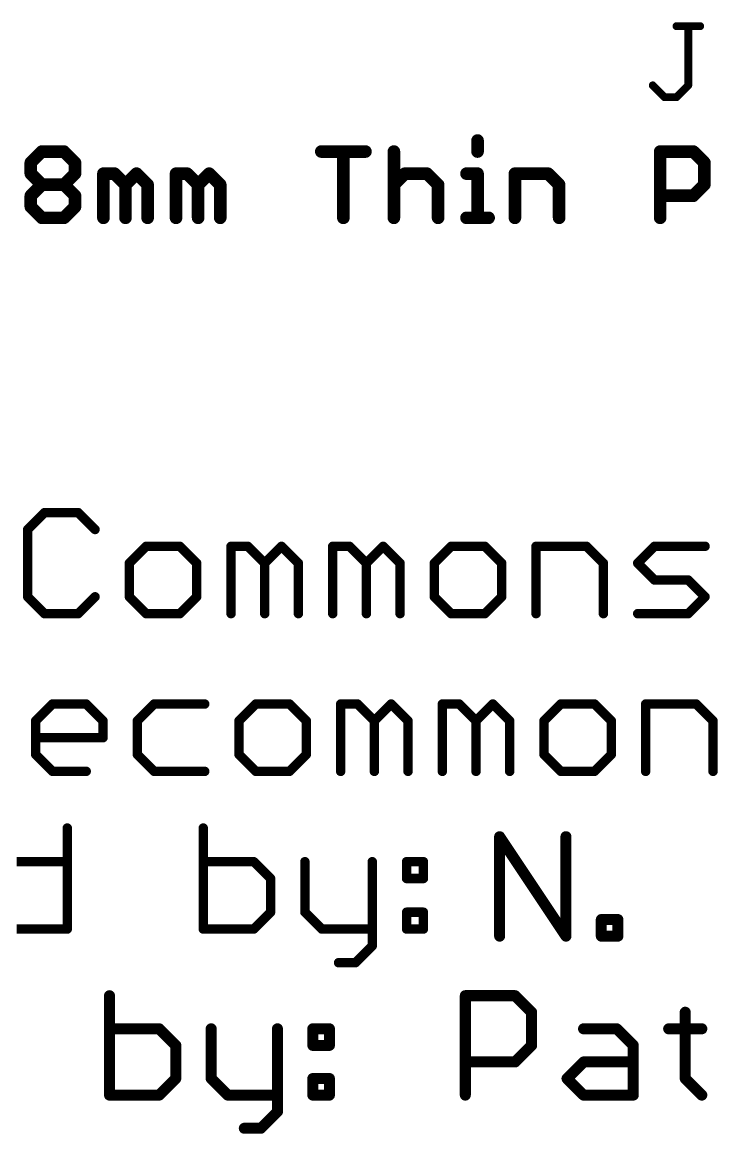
# Model space of a CAD drawing. Extents: x -41 to 66, y -18 to 24.
# Drawn here: x 1.72 to 12.92, y -18.46 to -0.56 of the extents above; entities that cross this region are included whole.
import ezdxf

# ---------------------------------------------------------------- set-up
doc = ezdxf.new("R2010")
doc.units = 0
doc.layers.add('25', color=253, linetype='CONTINUOUS')
doc.layers.add('51', color=53, linetype='CONTINUOUS')

msp = doc.modelspace()

# ---------------------------------------------------------------- linework, layer by layer
at = {"layer": '25', "const_width": 0.127}
for points in [[(12.2528, -0.6213), (12.6342, -0.6213)], [(12.4435, -1.5746), (12.4435, -0.6213)], [(11.8715, -1.5746), (12.0622, -1.7653)], [(12.2528, -1.7653), (12.4435, -1.5746)], [(12.0622, -1.7653), (12.2528, -1.7653)]]:
    msp.add_lwpolyline(points, dxfattribs=at)
at = {"layer": '25', "const_width": 0.0635}
for points in [[(12.2528, -0.5896, 1), (12.2528, -0.6531)], [(12.4752, -0.6213, 1), (12.4117, -0.6213)], [(12.6342, -0.6531, 1), (12.6342, -0.5896)], [(11.894, -1.5522, 1), (11.8491, -1.5971)], [(12.4117, -1.5746, 1), (12.4752, -1.5746)], [(12.4659, -1.5971, 1), (12.421, -1.5522)], [(12.0622, -1.7336, 1), (12.0622, -1.7971)], [(12.0397, -1.7878, 1), (12.0846, -1.7428)], [(12.2304, -1.7428, 1), (12.2753, -1.7878)], [(12.2528, -1.7971, 1), (12.2528, -1.7336)]]:
    msp.add_lwpolyline(points, format="xyb", dxfattribs=at)
at = {"layer": '51'}
for points, const_width in [([(9.05, -2.4627), (9.05, -2.6407)], 0.2032), ([(1.8557, -2.8186), (2.0336, -2.6407)], 0.2032), ([(2.0336, -2.6407), (2.3896, -2.6407)], 0.2032), ([(2.3896, -2.6407), (2.5675, -2.8186)], 0.2032), ([(6.5333, -2.6407), (7.2451, -2.6407)], 0.2032), ([(6.8892, -3.7084), (6.8892, -2.6407)], 0.2032), ([(7.7027, -2.6407), (7.7027, -3.7084)], 0.2032), ([(11.9905, -3.7084), (11.9905, -2.6407)], 0.2032), ([(11.9905, -2.6407), (12.5243, -2.6407)], 0.2032), ([(12.5243, -2.6407), (12.7023, -2.8186)], 0.2032), ([(1.8557, -2.9966), (1.8557, -2.8186)], 0.2032), ([(2.5675, -2.8186), (2.5675, -2.9966)], 0.2032), ([(12.7023, -2.8186), (12.7023, -3.1745)], 0.2032), ([(2.0336, -3.1745), (1.8557, -2.9966)], 0.2032), ([(2.5675, -2.9966), (2.3896, -3.1745)], 0.2032), ([(3.0251, -3.7084), (3.0251, -2.9966)], 0.2032), ([(3.0251, -2.9966), (3.203, -2.9966)], 0.2032), ([(3.203, -2.9966), (3.381, -3.1745)], 0.2032), ([(3.381, -3.1745), (3.5589, -2.9966)], 0.2032), ([(3.5589, -2.9966), (3.7369, -3.1745)], 0.2032), ([(4.1945, -3.7084), (4.1945, -2.9966)], 0.2032), ([(4.1945, -2.9966), (4.3724, -2.9966)], 0.2032), ([(4.3724, -2.9966), (4.5504, -3.1745)], 0.2032), ([(4.5504, -3.1745), (4.7283, -2.9966)], 0.2032), ([(4.7283, -2.9966), (4.9063, -3.1745)], 0.2032), ([(7.7027, -3.1745), (7.8806, -2.9966)], 0.2032), ([(7.8806, -2.9966), (8.2365, -2.9966)], 0.2032), ([(8.2365, -2.9966), (8.4145, -3.1745)], 0.2032), ([(8.8721, -2.9966), (9.05, -2.9966)], 0.2032), ([(9.05, -2.9966), (9.05, -3.7084)], 0.2032), ([(9.6517, -3.7084), (9.6517, -2.9966)], 0.2032), ([(9.6517, -2.9966), (10.1855, -2.9966)], 0.2032), ([(10.1855, -2.9966), (10.3635, -3.1745)], 0.2032), ([(1.8557, -3.3525), (2.0336, -3.1745)], 0.2032), ([(2.0336, -3.1745), (2.3896, -3.1745)], 0.2032), ([(2.3896, -3.1745), (2.5675, -3.3525)], 0.2032), ([(3.381, -3.1745), (3.381, -3.7084)], 0.2032), ([(3.7369, -3.1745), (3.7369, -3.7084)], 0.2032), ([(4.5504, -3.1745), (4.5504, -3.7084)], 0.2032), ([(4.9063, -3.1745), (4.9063, -3.7084)], 0.2032), ([(8.4145, -3.1745), (8.4145, -3.7084)], 0.2032), ([(10.3635, -3.1745), (10.3635, -3.7084)], 0.2032), ([(12.7023, -3.1745), (12.5243, -3.3525)], 0.2032), ([(1.8557, -3.5305), (1.8557, -3.3525)], 0.2032), ([(2.5675, -3.3525), (2.5675, -3.5305)], 0.2032), ([(12.5243, -3.3525), (11.9905, -3.3525)], 0.2032), ([(2.0336, -3.7084), (1.8557, -3.5305)], 0.2032), ([(2.5675, -3.5305), (2.3896, -3.7084)], 0.2032), ([(2.3896, -3.7084), (2.0336, -3.7084)], 0.2032), ([(8.8721, -3.7084), (9.228, -3.7084)], 0.2032), ([(2.077, -8.4568), (1.8059, -8.728)], 0.1524), ([(2.6194, -8.4568), (2.077, -8.4568)], 0.1524), ([(2.8905, -8.728), (2.6194, -8.4568)], 0.1524), ([(1.8059, -8.728), (1.8059, -9.8126)], 0.1524), ([(3.7142, -8.9991), (3.443, -9.2703)], 0.1524), ([(4.2565, -8.9991), (3.7142, -8.9991)], 0.1524), ([(4.5277, -9.2703), (4.2565, -8.9991)], 0.1524), ([(5.0802, -10.0838), (5.0802, -8.9991)], 0.1524), ([(5.0802, -8.9991), (5.3513, -8.9991)], 0.1524), ([(5.3513, -8.9991), (5.6225, -9.2703)], 0.1524), ([(5.6225, -9.2703), (5.8937, -8.9991)], 0.1524), ([(5.8937, -8.9991), (6.1648, -9.2703)], 0.1524), ([(6.7173, -10.0838), (6.7173, -8.9991)], 0.1524), ([(6.7173, -8.9991), (6.9885, -8.9991)], 0.1524), ([(6.9885, -8.9991), (7.2597, -9.2703)], 0.1524), ([(7.2597, -9.2703), (7.5308, -8.9991)], 0.1524), ([(7.5308, -8.9991), (7.802, -9.2703)], 0.1524), ([(8.6256, -8.9991), (8.3545, -9.2703)], 0.1524), ([(9.168, -8.9991), (8.6256, -8.9991)], 0.1524), ([(9.4391, -9.2703), (9.168, -8.9991)], 0.1524), ([(9.9916, -10.0838), (9.9916, -8.9991)], 0.1524), ([(9.9916, -8.9991), (10.8051, -8.9991)], 0.1524), ([(10.8051, -8.9991), (11.0763, -9.2703)], 0.1524), ([(11.6288, -9.2703), (11.9, -8.9991)], 0.1524), ([(11.9, -8.9991), (12.7135, -8.9991)], 0.1524), ([(3.443, -9.2703), (3.443, -9.8126)], 0.1524), ([(4.5277, -9.8126), (4.5277, -9.2703)], 0.1524), ([(5.6225, -9.2703), (5.6225, -10.0838)], 0.1524), ([(6.1648, -9.2703), (6.1648, -10.0838)], 0.1524), ([(7.2597, -9.2703), (7.2597, -10.0838)], 0.1524), ([(7.802, -9.2703), (7.802, -10.0838)], 0.1524), ([(8.3545, -9.2703), (8.3545, -9.8126)], 0.1524), ([(9.4391, -9.8126), (9.4391, -9.2703)], 0.1524), ([(11.0763, -9.2703), (11.0763, -10.0838)], 0.1524), ([(11.9, -9.5415), (11.6288, -9.2703)], 0.1524), ([(12.4423, -9.5415), (11.9, -9.5415)], 0.1524), ([(12.7135, -9.8126), (12.4423, -9.5415)], 0.1524), ([(1.8059, -9.8126), (2.077, -10.0838)], 0.1524), ([(2.6194, -10.0838), (2.8905, -9.8126)], 0.1524), ([(3.443, -9.8126), (3.7142, -10.0838)], 0.1524), ([(4.2565, -10.0838), (4.5277, -9.8126)], 0.1524), ([(8.3545, -9.8126), (8.6256, -10.0838)], 0.1524), ([(9.168, -10.0838), (9.4391, -9.8126)], 0.1524), ([(12.4423, -10.0838), (12.7135, -9.8126)], 0.1524), ([(2.077, -10.0838), (2.6194, -10.0838)], 0.1524), ([(3.7142, -10.0838), (4.2565, -10.0838)], 0.1524), ([(8.6256, -10.0838), (9.168, -10.0838)], 0.1524), ([(11.6288, -10.0838), (12.4423, -10.0838)], 0.1524), ([(1.9343, -11.8103), (2.2054, -11.5391)], 0.1524), ([(2.2054, -11.5391), (2.7478, -11.5391)], 0.1524), ([(2.7478, -11.5391), (3.0189, -11.8103)], 0.1524), ([(3.8426, -11.5391), (3.5714, -11.8103)], 0.1524), ([(4.6561, -11.5391), (3.8426, -11.5391)], 0.1524), ([(5.4797, -11.5391), (5.2086, -11.8103)], 0.1524), ([(6.0221, -11.5391), (5.4797, -11.5391)], 0.1524), ([(6.2932, -11.8103), (6.0221, -11.5391)], 0.1524), ([(6.8457, -12.6238), (6.8457, -11.5391)], 0.1524), ([(6.8457, -11.5391), (7.1169, -11.5391)], 0.1524), ([(7.1169, -11.5391), (7.3881, -11.8103)], 0.1524), ([(7.3881, -11.8103), (7.6592, -11.5391)], 0.1524), ([(7.6592, -11.5391), (7.9304, -11.8103)], 0.1524), ([(8.4829, -12.6238), (8.4829, -11.5391)], 0.1524), ([(8.4829, -11.5391), (8.7541, -11.5391)], 0.1524), ([(8.7541, -11.5391), (9.0252, -11.8103)], 0.1524), ([(9.0252, -11.8103), (9.2964, -11.5391)], 0.1524), ([(9.2964, -11.5391), (9.5676, -11.8103)], 0.1524), ([(10.3912, -11.5391), (10.12, -11.8103)], 0.1524), ([(10.9335, -11.5391), (10.3912, -11.5391)], 0.1524), ([(11.2047, -11.8103), (10.9335, -11.5391)], 0.1524), ([(11.7572, -12.6238), (11.7572, -11.5391)], 0.1524), ([(11.7572, -11.5391), (12.5707, -11.5391)], 0.1524), ([(12.5707, -11.5391), (12.8419, -11.8103)], 0.1524), ([(1.9343, -12.3526), (1.9343, -11.8103)], 0.1524), ([(3.0189, -11.8103), (3.0189, -12.0815)], 0.1524), ([(3.5714, -11.8103), (3.5714, -12.3526)], 0.1524), ([(5.2086, -11.8103), (5.2086, -12.3526)], 0.1524), ([(6.2932, -12.3526), (6.2932, -11.8103)], 0.1524), ([(7.3881, -11.8103), (7.3881, -12.6238)], 0.1524), ([(7.9304, -11.8103), (7.9304, -12.6238)], 0.1524), ([(9.0252, -11.8103), (9.0252, -12.6238)], 0.1524), ([(9.5676, -11.8103), (9.5676, -12.6238)], 0.1524), ([(10.12, -11.8103), (10.12, -12.3526)], 0.1524), ([(11.2047, -12.3526), (11.2047, -11.8103)], 0.1524), ([(12.8419, -11.8103), (12.8419, -12.6238)], 0.1524), ([(3.0189, -12.0815), (1.9343, -12.0815)], 0.1524), ([(2.2054, -12.6238), (1.9343, -12.3526)], 0.1524), ([(3.5714, -12.3526), (3.8426, -12.6238)], 0.1524), ([(5.2086, -12.3526), (5.4797, -12.6238)], 0.1524), ([(6.0221, -12.6238), (6.2932, -12.3526)], 0.1524), ([(10.12, -12.3526), (10.3912, -12.6238)], 0.1524), ([(10.9335, -12.6238), (11.2047, -12.3526)], 0.1524), ([(2.7478, -12.6238), (2.2054, -12.6238)], 0.1524), ([(3.8426, -12.6238), (4.6561, -12.6238)], 0.1524), ([(5.4797, -12.6238), (6.0221, -12.6238)], 0.1524), ([(10.3912, -12.6238), (10.9335, -12.6238)], 0.1524), ([(2.4431, -13.5368), (2.4431, -15.1638)], 0.1524), ([(4.6328, -13.5368), (4.6328, -15.1638)], 0.1524), ([(9.4056, -15.2781), (9.4056, -13.6765)], 0.1778), ([(9.4056, -13.6765), (10.4733, -15.2781)], 0.1778), ([(10.4733, -15.2781), (10.4733, -13.6765)], 0.1778), ([(1.6296, -14.0791), (2.4431, -14.0791)], 0.1524), ([(5.4463, -14.0791), (4.6328, -14.0791)], 0.1524), ([(5.7174, -14.3503), (5.4463, -14.0791)], 0.1524), ([(6.2699, -14.0791), (6.2699, -14.8926)], 0.1524), ([(7.3546, -14.0791), (7.3546, -15.435)], 0.1524), ([(7.9071, -14.0791), (8.1782, -14.0791)], 0.1524), ([(7.9071, -14.3503), (7.9071, -14.0791)], 0.1524), ([(8.1782, -14.0791), (8.1782, -14.3503)], 0.1524), ([(5.7174, -14.8926), (5.7174, -14.3503)], 0.1524), ([(8.1782, -14.3503), (7.9071, -14.3503)], 0.1524), ([(5.4463, -15.1638), (5.7174, -14.8926)], 0.1524), ([(6.2699, -14.8926), (6.5411, -15.1638)], 0.1524), ([(7.9071, -14.8926), (8.1782, -14.8926)], 0.1524), ([(7.9071, -15.1638), (7.9071, -14.8926)], 0.1524), ([(8.1782, -14.8926), (8.1782, -15.1638)], 0.1524), ([(11.0428, -15.2781), (11.0428, -15.0112)], 0.1778), ([(11.0428, -15.0112), (11.3097, -15.0112)], 0.1778), ([(11.3097, -15.0112), (11.3097, -15.2781)], 0.1778), ([(2.4431, -15.1638), (1.6296, -15.1638)], 0.1524), ([(4.6328, -15.1638), (5.4463, -15.1638)], 0.1524), ([(6.5411, -15.1638), (7.3546, -15.1638)], 0.1524), ([(8.1782, -15.1638), (7.9071, -15.1638)], 0.1524), ([(11.3097, -15.2781), (11.0428, -15.2781)], 0.1778), ([(7.3546, -15.435), (7.0834, -15.7061)], 0.1524), ([(7.0834, -15.7061), (6.8123, -15.7061)], 0.1524), ([(3.1231, -16.2369), (3.1231, -17.8384)], 0.1778), ([(8.8531, -17.8384), (8.8531, -16.2369)], 0.1778), ([(8.8531, -16.2369), (9.6539, -16.2369)], 0.1778), ([(9.6539, -16.2369), (9.9208, -16.5038)], 0.1778), ([(9.9208, -16.5038), (9.9208, -17.0376)], 0.1778), ([(12.3943, -16.5038), (12.3943, -17.5715)], 0.1778), ([(3.9238, -16.7707), (3.1231, -16.7707)], 0.1778), ([(4.1908, -17.0376), (3.9238, -16.7707)], 0.1778), ([(4.7602, -16.7707), (4.7602, -17.5715)], 0.1778), ([(5.8279, -16.7707), (5.8279, -18.1053)], 0.1778), ([(6.3974, -16.7707), (6.6643, -16.7707)], 0.1778), ([(6.3974, -17.0376), (6.3974, -16.7707)], 0.1778), ([(6.6643, -16.7707), (6.6643, -17.0376)], 0.1778), ([(10.7572, -16.7707), (11.291, -16.7707)], 0.1778), ([(11.291, -16.7707), (11.558, -17.0376)], 0.1778), ([(12.1274, -16.7707), (12.6613, -16.7707)], 0.1778), ([(4.1908, -17.5715), (4.1908, -17.0376)], 0.1778), ([(6.6643, -17.0376), (6.3974, -17.0376)], 0.1778), ([(9.9208, -17.0376), (9.6539, -17.3046)], 0.1778), ([(11.558, -17.0376), (11.558, -17.8384)], 0.1778), ([(9.6539, -17.3046), (8.8531, -17.3046)], 0.1778), ([(10.4903, -17.5715), (10.7572, -17.3046)], 0.1778), ([(10.7572, -17.3046), (11.558, -17.3046)], 0.1778), ([(3.9238, -17.8384), (4.1908, -17.5715)], 0.1778), ([(4.7602, -17.5715), (5.0271, -17.8384)], 0.1778), ([(6.3974, -17.5715), (6.6643, -17.5715)], 0.1778), ([(6.3974, -17.8384), (6.3974, -17.5715)], 0.1778), ([(6.6643, -17.5715), (6.6643, -17.8384)], 0.1778), ([(10.7572, -17.8384), (10.4903, -17.5715)], 0.1778), ([(12.3943, -17.5715), (12.6613, -17.8384)], 0.1778), ([(3.1231, -17.8384), (3.9238, -17.8384)], 0.1778), ([(5.0271, -17.8384), (5.8279, -17.8384)], 0.1778), ([(6.6643, -17.8384), (6.3974, -17.8384)], 0.1778), ([(11.558, -17.8384), (10.7572, -17.8384)], 0.1778), ([(5.8279, -18.1053), (5.561, -18.3723)], 0.1778), ([(5.561, -18.3723), (5.2941, -18.3723)], 0.1778)]:
    msp.add_lwpolyline(points, dxfattribs=dict(at, const_width=const_width))
for points, const_width in [([(9.1008, -2.4627, 1), (8.9992, -2.4627)], 0.1016), ([(2.0336, -2.5899, 1), (2.0336, -2.6915)], 0.1016), ([(2.0696, -2.6766, 1), (1.9977, -2.6048)], 0.1016), ([(2.4255, -2.6048, 1), (2.3536, -2.6766)], 0.1016), ([(2.3896, -2.6915, 1), (2.3896, -2.5899)], 0.1016), ([(6.5333, -2.5899, 1), (6.5333, -2.6915)], 0.1016), ([(6.94, -2.6407, 1), (6.8384, -2.6407)], 0.1016), ([(7.2451, -2.6915, 1), (7.2451, -2.5899)], 0.1016), ([(7.7535, -2.6407, 1), (7.6519, -2.6407)], 0.1016), ([(8.9992, -2.6407, 1), (9.1008, -2.6407)], 0.1016), ([(12.0413, -2.6407, 1), (11.9397, -2.6407)], 0.1016), ([(11.9905, -2.5899, 1), (11.9905, -2.6915)], 0.1016), ([(12.5602, -2.6048, 1), (12.4884, -2.6766)], 0.1016), ([(12.5243, -2.6915, 1), (12.5243, -2.5899)], 0.1016), ([(1.9065, -2.8186, 1), (1.8049, -2.8186)], 0.1016), ([(1.8198, -2.7827, 1), (1.8916, -2.8546)], 0.1016), ([(2.6183, -2.8186, 1), (2.5167, -2.8186)], 0.1016), ([(2.5316, -2.8546, 1), (2.6034, -2.7827)], 0.1016), ([(12.7531, -2.8186, 1), (12.6515, -2.8186)], 0.1016), ([(12.6664, -2.8546, 1), (12.7382, -2.7827)], 0.1016), ([(1.8916, -2.9607, 1), (1.8198, -3.0325)], 0.1016), ([(1.8049, -2.9966, 1), (1.9065, -2.9966)], 0.1016), ([(2.5167, -2.9966, 1), (2.6183, -2.9966)], 0.1016), ([(2.6034, -3.0325, 1), (2.5316, -2.9607)], 0.1016), ([(3.0759, -2.9966, 1), (2.9743, -2.9966)], 0.1016), ([(3.0251, -2.9458, 1), (3.0251, -3.0474)], 0.1016), ([(3.239, -2.9607, 1), (3.1671, -3.0325)], 0.1016), ([(3.203, -3.0474, 1), (3.203, -2.9458)], 0.1016), ([(3.5949, -2.9607, 1), (3.523, -3.0325)], 0.1016), ([(3.5949, -3.0325, 1), (3.523, -2.9607)], 0.1016), ([(4.2453, -2.9966, 1), (4.1437, -2.9966)], 0.1016), ([(4.1945, -2.9458, 1), (4.1945, -3.0474)], 0.1016), ([(4.4084, -2.9607, 1), (4.3365, -3.0325)], 0.1016), ([(4.3724, -3.0474, 1), (4.3724, -2.9458)], 0.1016), ([(4.7643, -2.9607, 1), (4.6924, -3.0325)], 0.1016), ([(4.7643, -3.0325, 1), (4.6924, -2.9607)], 0.1016), ([(7.8806, -2.9458, 1), (7.8806, -3.0474)], 0.1016), ([(7.9165, -3.0325, 1), (7.8447, -2.9607)], 0.1016), ([(8.2725, -2.9607, 1), (8.2006, -3.0325)], 0.1016), ([(8.2365, -3.0474, 1), (8.2365, -2.9458)], 0.1016), ([(8.8721, -2.9458, 1), (8.8721, -3.0474)], 0.1016), ([(9.1008, -2.9966, 1), (8.9992, -2.9966)], 0.1016), ([(9.05, -3.0474, 1), (9.05, -2.9458)], 0.1016), ([(9.7025, -2.9966, 1), (9.6009, -2.9966)], 0.1016), ([(9.6517, -2.9458, 1), (9.6517, -3.0474)], 0.1016), ([(10.2214, -2.9607, 1), (10.1496, -3.0325)], 0.1016), ([(10.1855, -3.0474, 1), (10.1855, -2.9458)], 0.1016), ([(2.0336, -3.1237, 1), (2.0336, -3.2253)], 0.1016), ([(2.0696, -3.2105, 1), (1.9977, -3.1386)], 0.1016), ([(1.9977, -3.2105, 1), (2.0696, -3.1386)], 0.1016), ([(2.4255, -3.1386, 1), (2.3536, -3.2105)], 0.1016), ([(2.3536, -3.1386, 1), (2.4255, -3.2105)], 0.1016), ([(2.3896, -3.2253, 1), (2.3896, -3.1237)], 0.1016), ([(3.4318, -3.1745, 1), (3.3302, -3.1745)], 0.1016), ([(3.3451, -3.1386, 1), (3.4169, -3.2105)], 0.1016), ([(3.3451, -3.2105, 1), (3.4169, -3.1386)], 0.1016), ([(3.7877, -3.1745, 1), (3.6861, -3.1745)], 0.1016), ([(3.701, -3.2105, 1), (3.7728, -3.1386)], 0.1016), ([(4.6012, -3.1745, 1), (4.4996, -3.1745)], 0.1016), ([(4.5145, -3.1386, 1), (4.5863, -3.2105)], 0.1016), ([(4.5145, -3.2105, 1), (4.5863, -3.1386)], 0.1016), ([(4.9571, -3.1745, 1), (4.8555, -3.1745)], 0.1016), ([(4.8704, -3.2105, 1), (4.9422, -3.1386)], 0.1016), ([(7.6668, -3.1386, 1), (7.7386, -3.2105)], 0.1016), ([(8.4653, -3.1745, 1), (8.3637, -3.1745)], 0.1016), ([(8.3786, -3.2105, 1), (8.4504, -3.1386)], 0.1016), ([(10.4143, -3.1745, 1), (10.3127, -3.1745)], 0.1016), ([(10.3276, -3.2105, 1), (10.3994, -3.1386)], 0.1016), ([(12.6515, -3.1745, 1), (12.7531, -3.1745)], 0.1016), ([(12.7382, -3.2105, 1), (12.6664, -3.1386)], 0.1016), ([(1.9065, -3.3525, 1), (1.8049, -3.3525)], 0.1016), ([(1.8198, -3.3166, 1), (1.8916, -3.3884)], 0.1016), ([(2.6183, -3.3525, 1), (2.5167, -3.3525)], 0.1016), ([(2.5316, -3.3884, 1), (2.6034, -3.3166)], 0.1016), ([(11.9905, -3.3017, 1), (11.9905, -3.4033)], 0.1016), ([(12.4884, -3.3166, 1), (12.5602, -3.3884)], 0.1016), ([(12.5243, -3.4033, 1), (12.5243, -3.3017)], 0.1016), ([(1.8916, -3.4945, 1), (1.8198, -3.5664)], 0.1016), ([(1.8049, -3.5305, 1), (1.9065, -3.5305)], 0.1016), ([(2.5167, -3.5305, 1), (2.6183, -3.5305)], 0.1016), ([(2.6034, -3.5664, 1), (2.5316, -3.4945)], 0.1016), ([(2.0336, -3.6576, 1), (2.0336, -3.7592)], 0.1016), ([(1.9977, -3.7443, 1), (2.0696, -3.6725)], 0.1016), ([(2.3536, -3.6725, 1), (2.4255, -3.7443)], 0.1016), ([(2.3896, -3.7592, 1), (2.3896, -3.6576)], 0.1016), ([(2.9743, -3.7084, 1), (3.0759, -3.7084)], 0.1016), ([(3.3302, -3.7084, 1), (3.4318, -3.7084)], 0.1016), ([(3.6861, -3.7084, 1), (3.7877, -3.7084)], 0.1016), ([(4.1437, -3.7084, 1), (4.2453, -3.7084)], 0.1016), ([(4.4996, -3.7084, 1), (4.6012, -3.7084)], 0.1016), ([(4.8555, -3.7084, 1), (4.9571, -3.7084)], 0.1016), ([(6.8384, -3.7084, 1), (6.94, -3.7084)], 0.1016), ([(7.6519, -3.7084, 1), (7.7535, -3.7084)], 0.1016), ([(8.3637, -3.7084, 1), (8.4653, -3.7084)], 0.1016), ([(8.8721, -3.6576, 1), (8.8721, -3.7592)], 0.1016), ([(8.9992, -3.7084, 1), (9.1008, -3.7084)], 0.1016), ([(9.228, -3.7592, 1), (9.228, -3.6576)], 0.1016), ([(9.6009, -3.7084, 1), (9.7025, -3.7084)], 0.1016), ([(10.3127, -3.7084, 1), (10.4143, -3.7084)], 0.1016), ([(11.9397, -3.7084, 1), (12.0413, -3.7084)], 0.1016), ([(2.077, -8.4187, 1), (2.077, -8.4949)], 0.0762), ([(2.104, -8.4838, 1), (2.0501, -8.4299)], 0.0762), ([(2.6463, -8.4299, 1), (2.5924, -8.4838)], 0.0762), ([(2.6194, -8.4949, 1), (2.6194, -8.4187)], 0.0762), ([(1.7789, -8.701, 1), (1.8328, -8.7549)], 0.0762), ([(1.844, -8.728, 1), (1.7678, -8.728)], 0.0762), ([(2.8636, -8.7549, 1), (2.9175, -8.701)], 0.0762), ([(3.7142, -8.961, 1), (3.7142, -9.0372)], 0.0762), ([(3.7411, -9.0261, 1), (3.6872, -8.9722)], 0.0762), ([(4.2835, -8.9722, 1), (4.2296, -9.0261)], 0.0762), ([(4.2565, -9.0372, 1), (4.2565, -8.961)], 0.0762), ([(5.1183, -8.9991, 1), (5.0421, -8.9991)], 0.0762), ([(5.0802, -8.961, 1), (5.0802, -9.0372)], 0.0762), ([(5.3783, -8.9722, 1), (5.3244, -9.0261)], 0.0762), ([(5.3513, -9.0372, 1), (5.3513, -8.961)], 0.0762), ([(5.9206, -8.9722, 1), (5.8667, -9.0261)], 0.0762), ([(5.9206, -9.0261, 1), (5.8667, -8.9722)], 0.0762), ([(6.7554, -8.9991, 1), (6.6792, -8.9991)], 0.0762), ([(6.7173, -8.961, 1), (6.7173, -9.0372)], 0.0762), ([(7.0154, -8.9722, 1), (6.9615, -9.0261)], 0.0762), ([(6.9885, -9.0372, 1), (6.9885, -8.961)], 0.0762), ([(7.5578, -8.9722, 1), (7.5039, -9.0261)], 0.0762), ([(7.5578, -9.0261, 1), (7.5039, -8.9722)], 0.0762), ([(8.6256, -8.961, 1), (8.6256, -9.0372)], 0.0762), ([(8.6526, -9.0261, 1), (8.5987, -8.9722)], 0.0762), ([(9.1949, -8.9722, 1), (9.141, -9.0261)], 0.0762), ([(9.168, -9.0372, 1), (9.168, -8.961)], 0.0762), ([(10.0297, -8.9991, 1), (9.9535, -8.9991)], 0.0762), ([(9.9916, -8.961, 1), (9.9916, -9.0372)], 0.0762), ([(10.8321, -8.9722, 1), (10.7782, -9.0261)], 0.0762), ([(10.8051, -9.0372, 1), (10.8051, -8.961)], 0.0762), ([(11.9, -8.961, 1), (11.9, -9.0372)], 0.0762), ([(11.9269, -9.0261, 1), (11.873, -8.9722)], 0.0762), ([(12.7135, -9.0372, 1), (12.7135, -8.961)], 0.0762), ([(3.4811, -9.2703, 1), (3.4049, -9.2703)], 0.0762), ([(3.4161, -9.2434, 1), (3.47, -9.2972)], 0.0762), ([(4.5658, -9.2703, 1), (4.4896, -9.2703)], 0.0762), ([(4.5007, -9.2972, 1), (4.5546, -9.2434)], 0.0762), ([(5.6606, -9.2703, 1), (5.5844, -9.2703)], 0.0762), ([(5.5956, -9.2434, 1), (5.6494, -9.2972)], 0.0762), ([(5.5956, -9.2972, 1), (5.6494, -9.2434)], 0.0762), ([(6.2029, -9.2703, 1), (6.1267, -9.2703)], 0.0762), ([(6.1379, -9.2972, 1), (6.1918, -9.2434)], 0.0762), ([(7.2978, -9.2703, 1), (7.2216, -9.2703)], 0.0762), ([(7.2327, -9.2434, 1), (7.2866, -9.2972)], 0.0762), ([(7.2327, -9.2972, 1), (7.2866, -9.2434)], 0.0762), ([(7.8401, -9.2703, 1), (7.7639, -9.2703)], 0.0762), ([(7.775, -9.2972, 1), (7.8289, -9.2434)], 0.0762), ([(8.3926, -9.2703, 1), (8.3164, -9.2703)], 0.0762), ([(8.3275, -9.2434, 1), (8.3814, -9.2972)], 0.0762), ([(9.4772, -9.2703, 1), (9.401, -9.2703)], 0.0762), ([(9.4122, -9.2972, 1), (9.4661, -9.2434)], 0.0762), ([(11.1144, -9.2703, 1), (11.0382, -9.2703)], 0.0762), ([(11.0494, -9.2972, 1), (11.1032, -9.2434)], 0.0762), ([(11.6557, -9.2434, 1), (11.6019, -9.2972)], 0.0762), ([(11.6019, -9.2434, 1), (11.6557, -9.2972)], 0.0762), ([(11.9, -9.5034, 1), (11.9, -9.5796)], 0.0762), ([(11.873, -9.5684, 1), (11.9269, -9.5145)], 0.0762), ([(12.4692, -9.5145, 1), (12.4153, -9.5684)], 0.0762), ([(12.4423, -9.5796, 1), (12.4423, -9.5034)], 0.0762), ([(1.8328, -9.7857, 1), (1.7789, -9.8396)], 0.0762), ([(1.7678, -9.8126, 1), (1.844, -9.8126)], 0.0762), ([(2.9175, -9.8396, 1), (2.8636, -9.7857)], 0.0762), ([(3.47, -9.7857, 1), (3.4161, -9.8396)], 0.0762), ([(3.4049, -9.8126, 1), (3.4811, -9.8126)], 0.0762), ([(4.4896, -9.8126, 1), (4.5658, -9.8126)], 0.0762), ([(4.5546, -9.8396, 1), (4.5007, -9.7857)], 0.0762), ([(8.3814, -9.7857, 1), (8.3275, -9.8396)], 0.0762), ([(8.3164, -9.8126, 1), (8.3926, -9.8126)], 0.0762), ([(9.401, -9.8126, 1), (9.4772, -9.8126)], 0.0762), ([(9.4661, -9.8396, 1), (9.4122, -9.7857)], 0.0762), ([(12.7404, -9.8396, 1), (12.6865, -9.7857)], 0.0762), ([(12.6865, -9.8396, 1), (12.7404, -9.7857)], 0.0762), ([(2.077, -10.0457, 1), (2.077, -10.1219)], 0.0762), ([(2.0501, -10.1107, 1), (2.104, -10.0569)], 0.0762), ([(2.5924, -10.0569, 1), (2.6463, -10.1107)], 0.0762), ([(2.6194, -10.1219, 1), (2.6194, -10.0457)], 0.0762), ([(3.7142, -10.0457, 1), (3.7142, -10.1219)], 0.0762), ([(3.6872, -10.1107, 1), (3.7411, -10.0569)], 0.0762), ([(4.2296, -10.0569, 1), (4.2834, -10.1107)], 0.0762), ([(4.2565, -10.1219, 1), (4.2565, -10.0457)], 0.0762), ([(8.6256, -10.0457, 1), (8.6256, -10.1219)], 0.0762), ([(8.5987, -10.1107, 1), (8.6526, -10.0569)], 0.0762), ([(9.141, -10.0569, 1), (9.1949, -10.1107)], 0.0762), ([(9.168, -10.1219, 1), (9.168, -10.0457)], 0.0762), ([(11.6288, -10.0457, 1), (11.6288, -10.1219)], 0.0762), ([(12.4154, -10.0569, 1), (12.4692, -10.1107)], 0.0762), ([(12.4423, -10.1219, 1), (12.4423, -10.0457)], 0.0762), ([(5.0421, -10.0838, 1), (5.1183, -10.0838)], 0.0762), ([(5.5844, -10.0838, 1), (5.6606, -10.0838)], 0.0762), ([(6.1267, -10.0838, 1), (6.2029, -10.0838)], 0.0762), ([(6.6792, -10.0838, 1), (6.7554, -10.0838)], 0.0762), ([(7.2216, -10.0838, 1), (7.2978, -10.0838)], 0.0762), ([(7.7639, -10.0838, 1), (7.8401, -10.0838)], 0.0762), ([(9.9535, -10.0838, 1), (10.0297, -10.0838)], 0.0762), ([(11.0382, -10.0838, 1), (11.1144, -10.0838)], 0.0762), ([(2.2054, -11.501, 1), (2.2054, -11.5772)], 0.0762), ([(2.2324, -11.5661, 1), (2.1785, -11.5122)], 0.0762), ([(2.7747, -11.5122, 1), (2.7208, -11.5661)], 0.0762), ([(2.7478, -11.5772, 1), (2.7478, -11.501)], 0.0762), ([(3.8426, -11.501, 1), (3.8426, -11.5772)], 0.0762), ([(3.8695, -11.5661, 1), (3.8156, -11.5122)], 0.0762), ([(4.6561, -11.5772, 1), (4.6561, -11.501)], 0.0762), ([(5.4797, -11.501, 1), (5.4797, -11.5772)], 0.0762), ([(5.5067, -11.5661, 1), (5.4528, -11.5122)], 0.0762), ([(6.049, -11.5122, 1), (5.9951, -11.5661)], 0.0762), ([(6.0221, -11.5772, 1), (6.0221, -11.501)], 0.0762), ([(6.8838, -11.5391, 1), (6.8076, -11.5391)], 0.0762), ([(6.8457, -11.501, 1), (6.8457, -11.5772)], 0.0762), ([(7.1438, -11.5122, 1), (7.09, -11.5661)], 0.0762), ([(7.1169, -11.5772, 1), (7.1169, -11.501)], 0.0762), ([(7.6862, -11.5122, 1), (7.6323, -11.5661)], 0.0762), ([(7.6862, -11.5661, 1), (7.6323, -11.5122)], 0.0762), ([(8.521, -11.5391, 1), (8.4448, -11.5391)], 0.0762), ([(8.4829, -11.501, 1), (8.4829, -11.5772)], 0.0762), ([(8.781, -11.5122, 1), (8.7271, -11.5661)], 0.0762), ([(8.7541, -11.5772, 1), (8.7541, -11.501)], 0.0762), ([(9.3233, -11.5122, 1), (9.2694, -11.5661)], 0.0762), ([(9.3233, -11.5661, 1), (9.2694, -11.5122)], 0.0762), ([(10.3912, -11.501, 1), (10.3912, -11.5772)], 0.0762), ([(10.4182, -11.5661, 1), (10.3643, -11.5122)], 0.0762), ([(10.9605, -11.5122, 1), (10.9066, -11.5661)], 0.0762), ([(10.9335, -11.5772, 1), (10.9335, -11.501)], 0.0762), ([(11.7953, -11.5391, 1), (11.7191, -11.5391)], 0.0762), ([(11.7572, -11.501, 1), (11.7572, -11.5772)], 0.0762), ([(12.5976, -11.5122, 1), (12.5438, -11.5661)], 0.0762), ([(12.5707, -11.5772, 1), (12.5707, -11.501)], 0.0762), ([(1.9724, -11.8103, 1), (1.8962, -11.8103)], 0.0762), ([(1.9073, -11.7834, 1), (1.9612, -11.8372)], 0.0762), ([(3.057, -11.8103, 1), (2.9808, -11.8103)], 0.0762), ([(2.992, -11.8372, 1), (3.0459, -11.7834)], 0.0762), ([(3.6095, -11.8103, 1), (3.5333, -11.8103)], 0.0762), ([(3.5445, -11.7834, 1), (3.5984, -11.8372)], 0.0762), ([(5.2467, -11.8103, 1), (5.1705, -11.8103)], 0.0762), ([(5.1816, -11.7834, 1), (5.2355, -11.8372)], 0.0762), ([(6.3313, -11.8103, 1), (6.2551, -11.8103)], 0.0762), ([(6.2663, -11.8372, 1), (6.3202, -11.7834)], 0.0762), ([(7.4262, -11.8103, 1), (7.35, -11.8103)], 0.0762), ([(7.3611, -11.7834, 1), (7.415, -11.8372)], 0.0762), ([(7.3611, -11.8372, 1), (7.415, -11.7834)], 0.0762), ([(7.9685, -11.8103, 1), (7.8923, -11.8103)], 0.0762), ([(7.9035, -11.8372, 1), (7.9573, -11.7834)], 0.0762), ([(9.0633, -11.8103, 1), (8.9871, -11.8103)], 0.0762), ([(8.9983, -11.7834, 1), (9.0522, -11.8372)], 0.0762), ([(8.9983, -11.8372, 1), (9.0522, -11.7834)], 0.0762), ([(9.6057, -11.8103, 1), (9.5295, -11.8103)], 0.0762), ([(9.5406, -11.8372, 1), (9.5945, -11.7834)], 0.0762), ([(10.1581, -11.8103, 1), (10.0819, -11.8103)], 0.0762), ([(10.0931, -11.7834, 1), (10.147, -11.8372)], 0.0762), ([(11.2428, -11.8103, 1), (11.1666, -11.8103)], 0.0762), ([(11.1778, -11.8372, 1), (11.2316, -11.7834)], 0.0762), ([(12.88, -11.8103, 1), (12.8038, -11.8103)], 0.0762), ([(12.8149, -11.8372, 1), (12.8688, -11.7834)], 0.0762), ([(1.9343, -12.0434, 1), (1.9343, -12.1196)], 0.0762), ([(2.9808, -12.0815, 1), (3.057, -12.0815)], 0.0762), ([(3.0189, -12.1196, 1), (3.0189, -12.0434)], 0.0762), ([(1.9612, -12.3257, 1), (1.9073, -12.3796)], 0.0762), ([(1.8962, -12.3526, 1), (1.9724, -12.3526)], 0.0762), ([(3.5984, -12.3257, 1), (3.5445, -12.3796)], 0.0762), ([(3.5333, -12.3526, 1), (3.6095, -12.3526)], 0.0762), ([(5.2355, -12.3257, 1), (5.1816, -12.3796)], 0.0762), ([(5.1705, -12.3526, 1), (5.2467, -12.3526)], 0.0762), ([(6.2551, -12.3526, 1), (6.3313, -12.3526)], 0.0762), ([(6.3202, -12.3796, 1), (6.2663, -12.3257)], 0.0762), ([(10.147, -12.3257, 1), (10.0931, -12.3796)], 0.0762), ([(10.0819, -12.3526, 1), (10.1581, -12.3526)], 0.0762), ([(11.1666, -12.3526, 1), (11.2428, -12.3526)], 0.0762), ([(11.2316, -12.3796, 1), (11.1778, -12.3257)], 0.0762), ([(2.2054, -12.5857, 1), (2.2054, -12.6619)], 0.0762), ([(2.1785, -12.6507, 1), (2.2324, -12.5969)], 0.0762), ([(2.7478, -12.6619, 1), (2.7478, -12.5857)], 0.0762), ([(3.8426, -12.5857, 1), (3.8426, -12.6619)], 0.0762), ([(3.8156, -12.6507, 1), (3.8695, -12.5969)], 0.0762), ([(4.6561, -12.6619, 1), (4.6561, -12.5857)], 0.0762), ([(5.4797, -12.5857, 1), (5.4797, -12.6619)], 0.0762), ([(5.4528, -12.6507, 1), (5.5067, -12.5969)], 0.0762), ([(5.9951, -12.5969, 1), (6.049, -12.6507)], 0.0762), ([(6.0221, -12.6619, 1), (6.0221, -12.5857)], 0.0762), ([(6.8076, -12.6238, 1), (6.8838, -12.6238)], 0.0762), ([(7.35, -12.6238, 1), (7.4262, -12.6238)], 0.0762), ([(7.8923, -12.6238, 1), (7.9685, -12.6238)], 0.0762), ([(8.4448, -12.6238, 1), (8.521, -12.6238)], 0.0762), ([(8.9871, -12.6238, 1), (9.0633, -12.6238)], 0.0762), ([(9.5295, -12.6238, 1), (9.6057, -12.6238)], 0.0762), ([(10.3912, -12.5857, 1), (10.3912, -12.6619)], 0.0762), ([(10.3643, -12.6507, 1), (10.4182, -12.5969)], 0.0762), ([(10.9066, -12.5969, 1), (10.9605, -12.6507)], 0.0762), ([(10.9335, -12.6619, 1), (10.9335, -12.5857)], 0.0762), ([(11.7191, -12.6238, 1), (11.7953, -12.6238)], 0.0762), ([(12.8038, -12.6238, 1), (12.88, -12.6238)], 0.0762), ([(2.4812, -13.5368, 1), (2.405, -13.5368)], 0.0762), ([(4.6709, -13.5368, 1), (4.5947, -13.5368)], 0.0762), ([(9.4426, -13.6519, 1), (9.3686, -13.7012)], 0.0889), ([(9.4501, -13.6765, 1), (9.3612, -13.6765)], 0.0889), ([(10.5178, -13.6765, 1), (10.4289, -13.6765)], 0.0889), ([(2.4431, -14.1172, 1), (2.4431, -14.041)], 0.0762), ([(4.6328, -14.041, 1), (4.6328, -14.1172)], 0.0762), ([(5.4732, -14.0522, 1), (5.4193, -14.1061)], 0.0762), ([(5.4463, -14.1172, 1), (5.4463, -14.041)], 0.0762), ([(6.308, -14.0791, 1), (6.2318, -14.0791)], 0.0762), ([(7.3927, -14.0791, 1), (7.3165, -14.0791)], 0.0762), ([(7.9071, -14.041, 1), (7.9071, -14.1172)], 0.0762), ([(7.9452, -14.0791, 1), (7.869, -14.0791)], 0.0762), ([(8.2163, -14.0791, 1), (8.1401, -14.0791)], 0.0762), ([(8.1782, -14.1172, 1), (8.1782, -14.041)], 0.0762), ([(5.7555, -14.3503, 1), (5.6793, -14.3503)], 0.0762), ([(5.6905, -14.3772, 1), (5.7444, -14.3234)], 0.0762), ([(7.9071, -14.3122, 1), (7.9071, -14.3884)], 0.0762), ([(7.869, -14.3503, 1), (7.9452, -14.3503)], 0.0762), ([(8.1401, -14.3503, 1), (8.2163, -14.3503)], 0.0762), ([(8.1782, -14.3884, 1), (8.1782, -14.3122)], 0.0762), ([(5.6793, -14.8926, 1), (5.7555, -14.8926)], 0.0762), ([(5.7444, -14.9196, 1), (5.6905, -14.8657)], 0.0762), ([(6.2969, -14.8657, 1), (6.243, -14.9196)], 0.0762), ([(6.2318, -14.8926, 1), (6.308, -14.8926)], 0.0762), ([(7.9071, -14.8545, 1), (7.9071, -14.9307)], 0.0762), ([(7.9452, -14.8926, 1), (7.869, -14.8926)], 0.0762), ([(8.2163, -14.8926, 1), (8.1401, -14.8926)], 0.0762), ([(8.1782, -14.9307, 1), (8.1782, -14.8545)], 0.0762), ([(11.0872, -15.0112, 1), (10.9983, -15.0112)], 0.0889), ([(11.0428, -14.9667, 1), (11.0428, -15.0556)], 0.0889), ([(11.3542, -15.0112, 1), (11.2653, -15.0112)], 0.0889), ([(11.3097, -15.0556, 1), (11.3097, -14.9667)], 0.0889), ([(2.405, -15.1638, 1), (2.4812, -15.1638)], 0.0762), ([(2.4431, -15.2019, 1), (2.4431, -15.1257)], 0.0762), ([(4.6328, -15.1257, 1), (4.6328, -15.2019)], 0.0762), ([(4.5947, -15.1638, 1), (4.6709, -15.1638)], 0.0762), ([(5.4193, -15.1369, 1), (5.4732, -15.1907)], 0.0762), ([(5.4463, -15.2019, 1), (5.4463, -15.1257)], 0.0762), ([(6.5411, -15.1257, 1), (6.5411, -15.2019)], 0.0762), ([(6.5141, -15.1907, 1), (6.568, -15.1369)], 0.0762), ([(7.3546, -15.2019, 1), (7.3546, -15.1257)], 0.0762), ([(7.9071, -15.1257, 1), (7.9071, -15.2019)], 0.0762), ([(7.869, -15.1638, 1), (7.9452, -15.1638)], 0.0762), ([(8.1401, -15.1638, 1), (8.2163, -15.1638)], 0.0762), ([(8.1782, -15.2019, 1), (8.1782, -15.1257)], 0.0762), ([(10.4363, -15.3028, 1), (10.5103, -15.2534)], 0.0889), ([(11.0428, -15.2337, 1), (11.0428, -15.3225)], 0.0889), ([(11.3097, -15.3225, 1), (11.3097, -15.2337)], 0.0889), ([(7.3165, -15.435, 1), (7.3927, -15.435)], 0.0762), ([(7.3815, -15.4619, 1), (7.3276, -15.408)], 0.0762), ([(9.3612, -15.2781, 1), (9.4501, -15.2781)], 0.0889), ([(10.4289, -15.2781, 1), (10.5178, -15.2781)], 0.0889), ([(10.9983, -15.2781, 1), (11.0872, -15.2781)], 0.0889), ([(11.2653, -15.2781, 1), (11.3542, -15.2781)], 0.0889), ([(6.8123, -15.668, 1), (6.8123, -15.7442)], 0.0762), ([(7.0565, -15.6792, 1), (7.1104, -15.7331)], 0.0762), ([(7.0834, -15.7442, 1), (7.0834, -15.668)], 0.0762), ([(3.1675, -16.2369, 1), (3.0786, -16.2369)], 0.0889), ([(8.8975, -16.2369, 1), (8.8086, -16.2369)], 0.0889), ([(8.8531, -16.1924, 1), (8.8531, -16.2813)], 0.0889), ([(9.6853, -16.2054, 1), (9.6225, -16.2683)], 0.0889), ([(9.6539, -16.2813, 1), (9.6539, -16.1924)], 0.0889), ([(9.9653, -16.5038, 1), (9.8764, -16.5038)], 0.0889), ([(9.8894, -16.5352, 1), (9.9522, -16.4723)], 0.0889), ([(12.4388, -16.5038, 1), (12.3499, -16.5038)], 0.0889), ([(3.1231, -16.7263, 1), (3.1231, -16.8152)], 0.0889), ([(3.9553, -16.7393, 1), (3.8924, -16.8021)], 0.0889), ([(3.9238, -16.8152, 1), (3.9238, -16.7263)], 0.0889), ([(4.8047, -16.7707, 1), (4.7158, -16.7707)], 0.0889), ([(5.8724, -16.7707, 1), (5.7835, -16.7707)], 0.0889), ([(6.4418, -16.7707, 1), (6.3529, -16.7707)], 0.0889), ([(6.3974, -16.7263, 1), (6.3974, -16.8152)], 0.0889), ([(6.7087, -16.7707, 1), (6.6198, -16.7707)], 0.0889), ([(6.6643, -16.8152, 1), (6.6643, -16.7263)], 0.0889), ([(10.7572, -16.7263, 1), (10.7572, -16.8152)], 0.0889), ([(11.3225, -16.7393, 1), (11.2596, -16.8021)], 0.0889), ([(11.291, -16.8152, 1), (11.291, -16.7263)], 0.0889), ([(12.1274, -16.7263, 1), (12.1274, -16.8152)], 0.0889), ([(12.6613, -16.8152, 1), (12.6613, -16.7263)], 0.0889), ([(4.2352, -17.0376, 1), (4.1463, -17.0376)], 0.0889), ([(4.1593, -17.0691, 1), (4.2222, -17.0062)], 0.0889), ([(6.3529, -17.0376, 1), (6.4418, -17.0376)], 0.0889), ([(6.3974, -16.9932, 1), (6.3974, -17.0821)], 0.0889), ([(6.6198, -17.0376, 1), (6.7087, -17.0376)], 0.0889), ([(6.6643, -17.0821, 1), (6.6643, -16.9932)], 0.0889), ([(9.8764, -17.0376, 1), (9.9653, -17.0376)], 0.0889), ([(9.9522, -17.0691, 1), (9.8894, -17.0062)], 0.0889), ([(11.6024, -17.0376, 1), (11.5135, -17.0376)], 0.0889), ([(11.5265, -17.0691, 1), (11.5894, -17.0062)], 0.0889), ([(8.8531, -17.2601, 1), (8.8531, -17.349)], 0.0889), ([(9.6225, -17.2731, 1), (9.6853, -17.336)], 0.0889), ([(9.6539, -17.349, 1), (9.6539, -17.2601)], 0.0889), ([(10.7572, -17.2601, 1), (10.7572, -17.349)], 0.0889), ([(10.7886, -17.336, 1), (10.7258, -17.2731)], 0.0889), ([(11.558, -17.349, 1), (11.558, -17.2601)], 0.0889), ([(4.1463, -17.5715, 1), (4.2352, -17.5715)], 0.0889), ([(4.2222, -17.6029, 1), (4.1593, -17.5401)], 0.0889), ([(4.7916, -17.5401, 1), (4.7288, -17.6029)], 0.0889), ([(4.7158, -17.5715, 1), (4.8047, -17.5715)], 0.0889), ([(6.4418, -17.5715, 1), (6.3529, -17.5715)], 0.0889), ([(6.3974, -17.527, 1), (6.3974, -17.6159)], 0.0889), ([(6.7087, -17.5715, 1), (6.6198, -17.5715)], 0.0889), ([(6.6643, -17.6159, 1), (6.6643, -17.527)], 0.0889), ([(10.5217, -17.5401, 1), (10.4588, -17.6029)], 0.0889), ([(10.4588, -17.5401, 1), (10.5217, -17.6029)], 0.0889), ([(12.3499, -17.5715, 1), (12.4388, -17.5715)], 0.0889), ([(12.4258, -17.5401, 1), (12.3629, -17.6029)], 0.0889), ([(3.0786, -17.8384, 1), (3.1675, -17.8384)], 0.0889), ([(3.1231, -17.794, 1), (3.1231, -17.8829)], 0.0889), ([(3.8924, -17.807, 1), (3.9553, -17.8698)], 0.0889), ([(3.9238, -17.8829, 1), (3.9238, -17.794)], 0.0889), ([(5.0271, -17.794, 1), (5.0271, -17.8829)], 0.0889), ([(4.9957, -17.8698, 1), (5.0586, -17.807)], 0.0889), ([(5.8279, -17.8829, 1), (5.8279, -17.794)], 0.0889), ([(6.3529, -17.8384, 1), (6.4418, -17.8384)], 0.0889), ([(6.3974, -17.794, 1), (6.3974, -17.8829)], 0.0889), ([(6.6198, -17.8384, 1), (6.7087, -17.8384)], 0.0889), ([(6.6643, -17.8829, 1), (6.6643, -17.794)], 0.0889), ([(8.8086, -17.8384, 1), (8.8975, -17.8384)], 0.0889), ([(10.7572, -17.794, 1), (10.7572, -17.8829)], 0.0889), ([(10.7258, -17.8698, 1), (10.7886, -17.807)], 0.0889), ([(11.5135, -17.8384, 1), (11.6024, -17.8384)], 0.0889), ([(11.558, -17.8829, 1), (11.558, -17.794)], 0.0889), ([(12.6298, -17.8698, 1), (12.6927, -17.807)], 0.0889), ([(5.7835, -18.1053, 1), (5.8724, -18.1053)], 0.0889), ([(5.8593, -18.1368, 1), (5.7965, -18.0739)], 0.0889), ([(5.2941, -18.3278, 1), (5.2941, -18.4167)], 0.0889), ([(5.5296, -18.3408, 1), (5.5924, -18.4037)], 0.0889), ([(5.561, -18.4167, 1), (5.561, -18.3278)], 0.0889)]:
    msp.add_lwpolyline(points, format="xyb", dxfattribs=dict(at, const_width=const_width))

doc.saveas('drawing.dxf')
